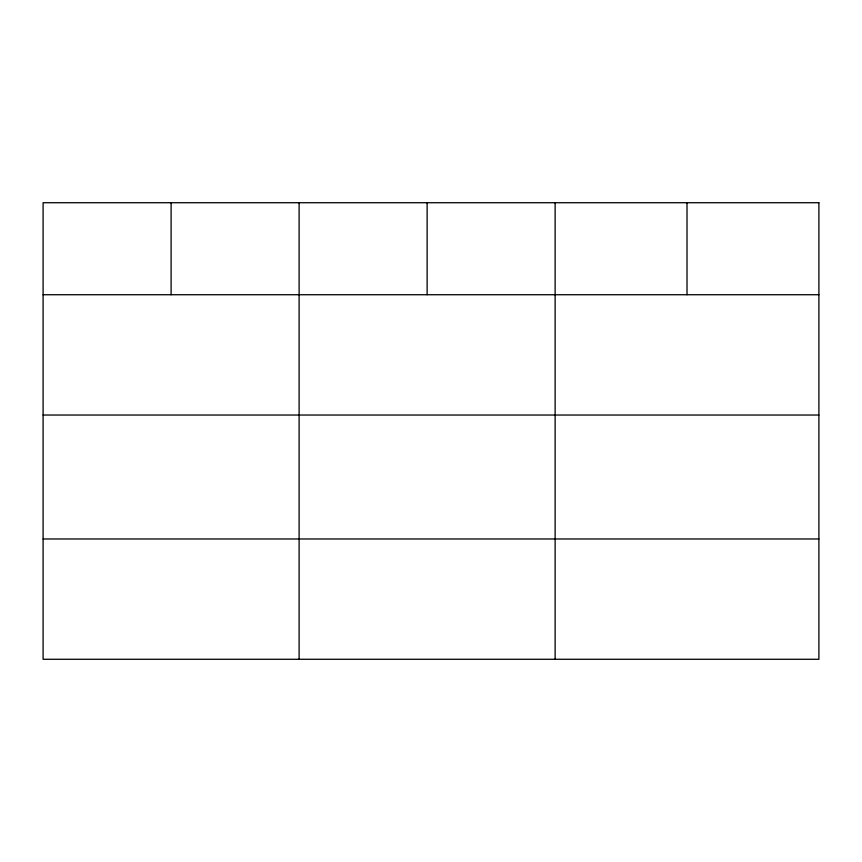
<?xml version="1.0" encoding="UTF-8"?>
<svg xmlns="http://www.w3.org/2000/svg" width="862" height="862" viewBox="0 0 862 862"><rect width="100%" height="100%" fill="white"/><g stroke="black" fill="none" stroke-linecap="round" stroke-linejoin="round"><path stroke-width="1.29" d="M43.1 294.729L818.9 294.729M43.1 415.031L818.9 415.031M43.1 538.976L818.9 538.976M687.014 202.721L687.014 294.729M555.128 202.721L555.128 659.279M427.121 202.721L427.121 294.729M299.114 202.721L299.114 659.279M171.107 202.721L171.107 294.729M818.9 202.721L43.1 202.721L43.1 659.279L818.9 659.279L818.9 202.721"/></g></svg>
